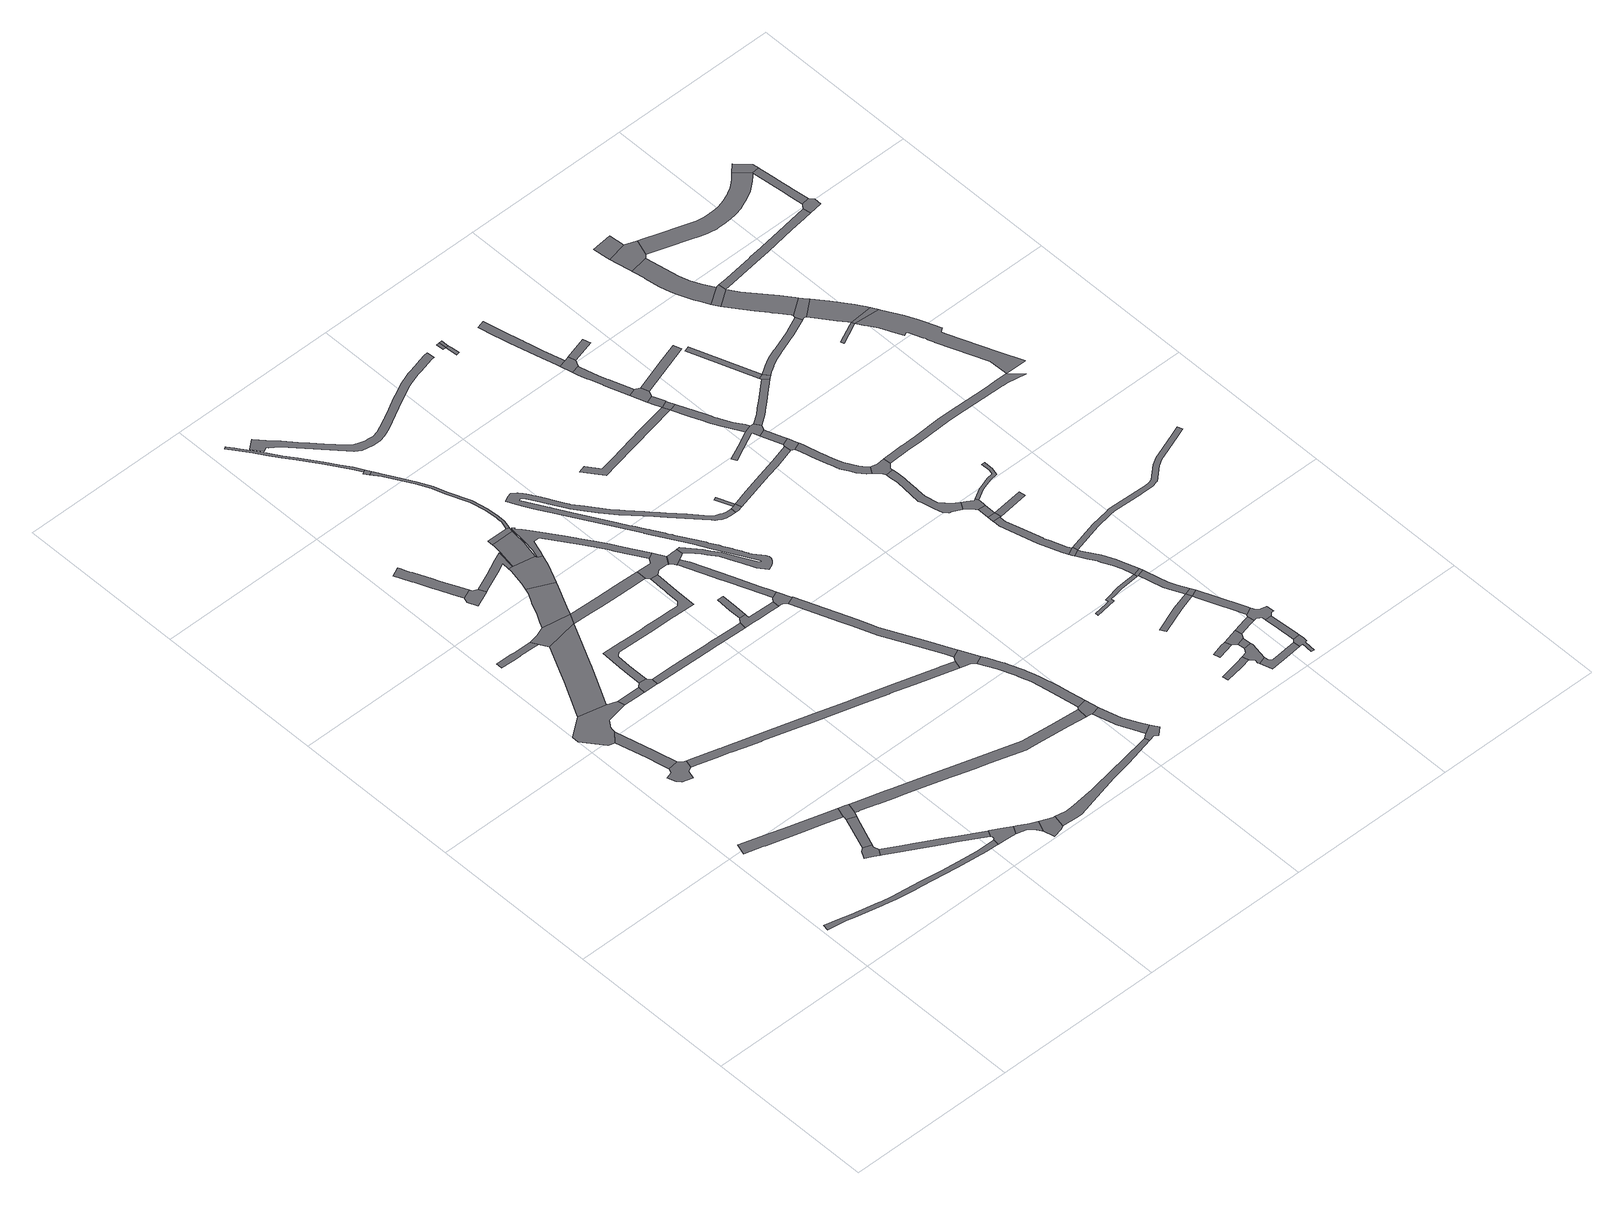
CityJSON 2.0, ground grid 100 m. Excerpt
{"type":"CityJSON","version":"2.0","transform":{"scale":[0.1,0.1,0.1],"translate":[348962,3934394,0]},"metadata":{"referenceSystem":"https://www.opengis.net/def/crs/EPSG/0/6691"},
"CityObjects":{
"road1":{"type":"Road","attributes":{"RoadStructureAttribute.sectionType":"1"},"geometry":[{"type":"MultiSurface","lod":"1","boundaries":[[[0,1,2,3,4,5,6,7,8,9,10,11,12,13,14,15,16,17,18,19,20,21,22,23,24,25,26,27]]]}]},
"road2":{"type":"Road","attributes":{"RoadStructureAttribute.sectionType":"1"},"geometry":[{"type":"MultiSurface","lod":"1","boundaries":[[[28,29,30,31,32,33,34,35,36,37,38,39,40,41,42]]]}]},
"road3":{"type":"Road","geometry":[{"type":"MultiSurface","lod":"1","boundaries":[[[43,44,45,46,47,48,49,50]]]}]},
"road4":{"type":"Road","geometry":[{"type":"MultiSurface","lod":"1","boundaries":[[[51,52,53,54,55,56,57,58,59,60,61]]]}]},
"road5":{"type":"Road","attributes":{"RoadStructureAttribute.sectionType":"1"},"geometry":[{"type":"MultiSurface","lod":"1","boundaries":[[[62,63,54,53,64,65,66,67]]]}]},
"road6":{"type":"Road","geometry":[{"type":"MultiSurface","lod":"1","boundaries":[[[66,68,69,70,71,72,73,74,75,76,77,78,79,80,67]]]}]},
"road7":{"type":"Road","attributes":{"RoadStructureAttribute.sectionType":"1"},"geometry":[{"type":"MultiSurface","lod":"1","boundaries":[[[81,82,83,84,85,43,50]]]}]},
"road8":{"type":"Road","geometry":[{"type":"MultiSurface","lod":"1","boundaries":[[[41,86,84,83,87,88,89,42]]]}]},
"road9":{"type":"Road","attributes":{"RoadStructureAttribute.sectionType":"1"},"geometry":[{"type":"MultiSurface","lod":"1","boundaries":[[[47,90,91,92,93,94,95,96,97,98,99,100,101,102,48]]]}]},
"road10":{"type":"Road","attributes":{"RoadStructureAttribute.sectionType":"1"},"geometry":[{"type":"MultiSurface","lod":"1","boundaries":[[[103,104,105,106,107,108,109,110,111,112,113]]]}]},
"road11":{"type":"Road","attributes":{"RoadStructureAttribute.sectionType":"1"},"geometry":[{"type":"MultiSurface","lod":"1","boundaries":[[[114,115,116,75,74]]]}]},
"road12":{"type":"Road","attributes":{"function":"3","RoadStructureAttribute.sectionType":"1"},"geometry":[{"type":"MultiSurface","lod":"1","boundaries":[[[117,118,119,120,121,122,123,124,125,126,127,128,129,130,131,132,133,77,76]]]}]},
"road13":{"type":"Road","geometry":[{"type":"MultiSurface","lod":"1","boundaries":[[[134,135,136,116,115,137]]]}]},
"road14":{"type":"Road","geometry":[{"type":"MultiSurface","lod":"1","boundaries":[[[138,139,140,141,142,97,96,143,144,0,27]]]}]},
"road15":{"type":"Road","attributes":{"RoadStructureAttribute.sectionType":"1"},"geometry":[{"type":"MultiSurface","lod":"1","boundaries":[[[145,146,147,148,149,150,151,152,153,154,155,156,157,158,159,160,161,162,163,164]]]}]},
"road16":{"type":"Road","geometry":[{"type":"MultiSurface","lod":"1","boundaries":[[[165,166,167,168,108,107,127,126]]]}]},
"road17":{"type":"Road","geometry":[{"type":"MultiSurface","lod":"1","boundaries":[[[169,170,171,172,164,163,173,174]]]}]},
"road18":{"type":"Road","attributes":{"RoadStructureAttribute.sectionType":"1"},"geometry":[{"type":"MultiSurface","lod":"1","boundaries":[[[139,175,176,177,178,179,180,181,182,183,140]]]}]},
"road19":{"type":"Road","geometry":[{"type":"MultiSurface","lod":"1","boundaries":[[[184,179,178,185,186,187,188,189,190]]]}]},
"road20":{"type":"Road","attributes":{"function":"3","RoadStructureAttribute.sectionType":"1"},"geometry":[{"type":"MultiSurface","lod":"1","boundaries":[[[191,192,193,194,195,196,166,165,197,198,199]]]}]},
"road21":{"type":"Road","attributes":{"RoadStructureAttribute.sectionType":"1"},"geometry":[{"type":"MultiSurface","lod":"1","boundaries":[[[200,201,202,203,204,205,206,207,208,209,210,211,51,61,212,213,214,215,216,217,218,219,220,221,222,223,224,225,226,227,228]]]}]},
"road22":{"type":"Road","geometry":[{"type":"MultiSurface","lod":"1","boundaries":[[[229,230,231,232,171,170,233,234,235,236]]]}]},
"road23":{"type":"Road","attributes":{"RoadStructureAttribute.sectionType":"1"},"geometry":[{"type":"MultiSurface","lod":"1","boundaries":[[[237,238,239,240,241,242,243,244,245,246,247,248,249,250,251,252,134,137]]]}]},
"road24":{"type":"Road","attributes":{"RoadStructureAttribute.sectionType":"1"},"geometry":[{"type":"MultiSurface","lod":"1","boundaries":[[[135,253,254,255,256,257,258,259,260,261,262,263,264,265,266,267,268,269,270,271,272,273,274,275,276,277,278,279,280,281,282,136]]]}]},
"road25":{"type":"Road","attributes":{"RoadStructureAttribute.sectionType":"1"},"geometry":[{"type":"MultiSurface","lod":"1","boundaries":[[[283,284,285,286,287,288,289,290,291,88,87,292,293,294,295,296,297,298,299,300,301,302,303,304,305,306,307]]]}]},
"road26":{"type":"Road","geometry":[{"type":"MultiSurface","lod":"1","boundaries":[[[308,309,310,311,191,199,312,313,314,315,316,317,318,319,229,236]]]}]},
"road27":{"type":"Road","attributes":{"RoadStructureAttribute.sectionType":"1"},"geometry":[{"type":"MultiSurface","lod":"1","boundaries":[[[320,321,322,323,324,325,326,327,328,329,330,331,165,126]]]}]},
"road28":{"type":"Road","attributes":{"RoadStructureAttribute.sectionType":"1"},"geometry":[{"type":"MultiSurface","lod":"1","boundaries":[[[332,333,334,335,336,337,338,339,340,341,342,343,344,345,346,347,348,349,350,351,352,353,354,355]]]}]},
"road29":{"type":"Road","geometry":[{"type":"MultiSurface","lod":"1","boundaries":[[[356,357,358,318,317,359,360,361,362,363]]]}]},
"road30":{"type":"Road","geometry":[{"type":"MultiSurface","lod":"1","boundaries":[[[362,364,365,366,367,363]]]}]},
"road31":{"type":"Road","geometry":[{"type":"MultiSurface","lod":"1","boundaries":[[[368,369,343,342,370]]]}]},
"road32":{"type":"Road","attributes":{"RoadStructureAttribute.sectionType":"1"},"geometry":[{"type":"MultiSurface","lod":"1","boundaries":[[[189,371,372,373,374,375,376,377,378,379,380,381,382,383,384,385,386,190]]]}]},
"road33":{"type":"Road","attributes":{"RoadStructureAttribute.sectionType":"1"},"geometry":[{"type":"MultiSurface","lod":"1","boundaries":[[[387,388,389,390,391,392,393,394,395,396,397,398,399,400,369,368,401,402,403,404,405,406,407,408,409,410,411,412,365,364]]]}]},
"road34":{"type":"Road","attributes":{"RoadStructureAttribute.sectionType":"1"},"geometry":[{"type":"MultiSurface","lod":"1","boundaries":[[[315,413,414,415,416,417,418,419,420,421,422,423,424,425,426,427,428,429,430,431,432,433,434,435,436,316]]]}]},
"road35":{"type":"Road","attributes":{"RoadStructureAttribute.sectionType":"1"},"geometry":[{"type":"MultiSurface","lod":"1","boundaries":[[[437,438,439,440,441,442]]]}]},
"road36":{"type":"Road","geometry":[{"type":"MultiSurface","lod":"1","boundaries":[[[443,444,445,446,447,448,449,437,442,244,243,450]]]}]},
"road37":{"type":"Road","geometry":[{"type":"MultiSurface","lod":"1","boundaries":[[[451,421,420,452,453,328,327,266,265,454,455,456]]]}]},
"road38":{"type":"Road","geometry":[{"type":"MultiSurface","lod":"1","boundaries":[[[457,458,451,456]]]}]},
"road39":{"type":"Road","attributes":{"RoadStructureAttribute.sectionType":"1"},"geometry":[{"type":"MultiSurface","lod":"1","boundaries":[[[459,460,461,462,463,464,465,466,467,458,457,468,469,470]]]}]},
"road40":{"type":"Road","attributes":{"RoadStructureAttribute.sectionType":"1"},"geometry":[{"type":"MultiSurface","lod":"1","boundaries":[[[469,471,472,473,474,475,476,477,478,479,480,481,482,483,484,470]]]}]},
"road41":{"type":"Road","geometry":[{"type":"MultiSurface","lod":"1","boundaries":[[[485,479,478,448,447,486,487,488]]]}]},
"road42":{"type":"Road","attributes":{"RoadStructureAttribute.sectionType":"1"},"geometry":[{"type":"MultiSurface","lod":"1","boundaries":[[[489,490,491,492,493,494,495,496,497,498,499,500,501,502,503,504,505,506,507,508,509,510,511,512,513,514,515,516,517,518,519,520,521,522,523,524,525,526,527,528,529,530,531,532,533,534,535,536,537,538,539,540,541,542,543,544,545,546,547]]]}]},
"road43":{"type":"Road","attributes":{"RoadStructureAttribute.sectionType":"1"},"geometry":[{"type":"MultiSurface","lod":"1","boundaries":[[[548,549,550,551,552,553,554,555,556,557,558,559,560,561,562,563,564,565,485,488]]]}]},
"road44":{"type":"Road","attributes":{"RoadStructureAttribute.sectionType":"1"},"geometry":[{"type":"MultiSurface","lod":"1","boundaries":[[[566,567,568,569,570,571,572,573,574,575,576,577,578,579,580,581,582,583,584,585,586,587,588,589,590,591,592,593,594,595,596,597,598,599,600,601,602,603,604,605,606,607,608,609,610,611,612,613,614,615,616,617,618,619,620,621,622,623,624,625,626,627,628,629,630,631,632,633,634,635,636,637,638,461,460,639,640,641,642,643,644,645,646,647,648,649,650,651,652,653,654,655,656,657,658,659,660,661,662,663,664,665,666,667,668,669,670,671,672,673,674,675,676,677,678,679,680,681,682,683,684,685,686,687,688,689,690,691,692,693,694,695,696,697,698,699,700,701,702,703,704,705,706,707,708,709,710,711,712,713,714,715,716,717,718,719,720,721,722,723,724,725,726,727,728,729,730,731,732,733,734,735,736,737,738,739,740]]]}]},
"road45":{"type":"Road","geometry":[{"type":"MultiSurface","lod":"1","boundaries":[[[227,741,742,743,744,745,556,555,746,228]]]}]},
"road46":{"type":"Road","geometry":[{"type":"MultiSurface","lod":"1","boundaries":[[[747,748,749,750,751,283,307]]]}]},
"road47":{"type":"Road","attributes":{"RoadStructureAttribute.sectionType":"1"},"geometry":[{"type":"MultiSurface","lod":"1","boundaries":[[[752,753,754,755,749,748,756,757,758,759,760]]]}]},
"road48":{"type":"Road","attributes":{"RoadStructureAttribute.sectionType":"1"},"geometry":[{"type":"MultiSurface","lod":"1","boundaries":[[[761,762,763,764,765,766,767,768,769,751,750,770,771,772,773,774,775,776,777,778,779,745,744]]]}]},
"road49":{"type":"Road","geometry":[{"type":"MultiSurface","lod":"1","boundaries":[[[780,379,378,781,782,783,752,760]]]}]},
"road50":{"type":"Road","geometry":[{"type":"MultiSurface","lod":"1","boundaries":[[[566,740,784,785,786,787,788]]]}]},
"road51":{"type":"Road","attributes":{"RoadStructureAttribute.sectionType":"1"},"geometry":[{"type":"MultiSurface","lod":"1","boundaries":[[[787,789,790,791,788]]]}]},
"road52":{"type":"Road","attributes":{"RoadStructureAttribute.sectionType":"1"},"geometry":[{"type":"MultiSurface","lod":"1","boundaries":[[[792,793,794,795,796,797,798,799,800,801,802]]]}]},
"road53":{"type":"Road","attributes":{"RoadStructureAttribute.sectionType":"1"},"geometry":[{"type":"MultiSurface","lod":"1","boundaries":[[[803,804,805,806,807,808,809,810]]]}]},
"road54":{"type":"Road","geometry":[{"type":"MultiSurface","lod":"1","boundaries":[[[811,812,813,814,815]]]}]},
"road55":{"type":"Road","geometry":[{"type":"MultiSurface","lod":"1","boundaries":[[[806,811,815,816,807]]]}]},
"road56":{"type":"Road","attributes":{"RoadStructureAttribute.sectionType":"1"},"geometry":[{"type":"MultiSurface","lod":"1","boundaries":[[[817,818,819,820,821,822,823,824,825,826,787,786]]]}]},
"road57":{"type":"Road","attributes":{"RoadStructureAttribute.sectionType":"1"},"geometry":[{"type":"MultiSurface","lod":"1","boundaries":[[[827,828,829,830,831,832]]]}]},
"road58":{"type":"Road","attributes":{"RoadStructureAttribute.sectionType":"1"},"geometry":[{"type":"MultiSurface","lod":"1","boundaries":[[[833,834,835,836,837]]]}]},
"road59":{"type":"Road","geometry":[{"type":"MultiSurface","lod":"1","boundaries":[[[838,839,840,841,842,843,844,845,846,847,848,849]]]}]},
"road60":{"type":"Road","geometry":[{"type":"MultiSurface","lod":"1","boundaries":[[[850,851,852,853,854,827,832,855,856,857]]]}]},
"road61":{"type":"Road","attributes":{"RoadStructureAttribute.sectionType":"1"},"geometry":[{"type":"MultiSurface","lod":"1","boundaries":[[[858,859,860,861,862,863,864,865,866,867,868,869,870,871,872,873,874]]]}]},
"road62":{"type":"Road","attributes":{"RoadStructureAttribute.sectionType":"1"},"geometry":[{"type":"MultiSurface","lod":"1","boundaries":[[[875,876,877,802,878,879,880,881,882]]]}]},
"road63":{"type":"Road","geometry":[{"type":"MultiSurface","lod":"1","boundaries":[[[883,884,863,862,885,886]]]}]},
"road64":{"type":"Road","geometry":[{"type":"MultiSurface","lod":"1","boundaries":[[[881,887,888,874,873,882]]]}]},
"road65":{"type":"Road","attributes":{"RoadStructureAttribute.sectionType":"1"},"geometry":[{"type":"MultiSurface","lod":"1","boundaries":[[[889,890,891,892,893,894,895,884,883,896,897,898,899,900,901,902,903,904,905]]]}]},
"road66":{"type":"Road","attributes":{"RoadStructureAttribute.sectionType":"1"},"geometry":[{"type":"MultiSurface","lod":"1","boundaries":[[[906,907,908,909,910,911,912,913,914,915,916,917,918,919]]]}]},
"road67":{"type":"Road","geometry":[{"type":"MultiSurface","lod":"1","boundaries":[[[878,802,801,920]]]}]},
"road68":{"type":"Road","attributes":{"RoadStructureAttribute.sectionType":"1"},"geometry":[{"type":"MultiSurface","lod":"1","boundaries":[[[852,921,922,923,853]]]}]},
"road69":{"type":"Road","attributes":{"RoadStructureAttribute.sectionType":"1"},"geometry":[{"type":"MultiSurface","lod":"1","boundaries":[[[924,925,926,927,928,929,930,931,920,801,932,933,934,935,936,937,938,939,838,849]]]}]},
"road70":{"type":"Road","geometry":[{"type":"MultiSurface","lod":"1","boundaries":[[[940,837,836,923,922,941]]]}]},
"road71":{"type":"Road","attributes":{"RoadStructureAttribute.sectionType":"1"},"geometry":[{"type":"MultiSurface","lod":"1","boundaries":[[[942,943,944,945,946,947]]]}]},
"road72":{"type":"Road","attributes":{"RoadStructureAttribute.sectionType":"1"},"geometry":[{"type":"MultiSurface","lod":"1","boundaries":[[[948,949,950,951,952,953,954,955,850,857]]]}]},
"road73":{"type":"Road","geometry":[{"type":"MultiSurface","lod":"1","boundaries":[[[956,957,958,959,846,845]]]}]},
"road74":{"type":"Road","geometry":[{"type":"MultiSurface","lod":"1","boundaries":[[[960,961,962,958,957,821,820,963]]]}]},
"road75":{"type":"Road","attributes":{"RoadStructureAttribute.sectionType":"1"},"geometry":[{"type":"MultiSurface","lod":"1","boundaries":[[[964,965,966,967,968,969,970,971,960,963,972,973,974,975,976,977,978,979,980,981,982,983,984,985]]]}]},
"road76":{"type":"Road","attributes":{"RoadStructureAttribute.sectionType":"1"},"geometry":[{"type":"MultiSurface","lod":"1","boundaries":[[[885,986,987,886]]]}]},
"road77":{"type":"Road","attributes":{"RoadStructureAttribute.sectionType":"1"},"geometry":[{"type":"MultiSurface","lod":"1","boundaries":[[[988,989,990,991,992,993,994,995,996,997,998,999,1000,1001,1002,1003,1004,1005,1006,1007,1008,1009,1010,1011,1012]]]}]},
"road78":{"type":"Road","attributes":{"RoadStructureAttribute.sectionType":"1"},"geometry":[{"type":"MultiSurface","lod":"1","boundaries":[[[1013,1014,1015,1016,940,941]]]}]},
"road79":{"type":"Road","attributes":{"RoadStructureAttribute.sectionType":"1"},"geometry":[{"type":"MultiSurface","lod":"1","boundaries":[[[1017,1018,1019,1020,1021,1022,1023,1024,1025,1026,1027,1028,1029,1030]]]}]},
"road80":{"type":"Road","geometry":[{"type":"MultiSurface","lod":"1","boundaries":[[[1031,1032,1030,1029,1033,1034,1035]]]}]},
"road81":{"type":"Road","geometry":[{"type":"MultiSurface","lod":"1","boundaries":[[[1036,1037,1025,1024,1038,1039]]]}]},
"road82":{"type":"Road","geometry":[{"type":"MultiSurface","lod":"1","boundaries":[[[984,1040,1041,1042,1001,1000,1043,1044,1045,1046,985]]]}]},
"road83":{"type":"Road","geometry":[{"type":"MultiSurface","lod":"1","boundaries":[[[1047,1048,1049,1050,1051,1052,1012,1011,1053,1054,1055]]]}]},
"road84":{"type":"Road","attributes":{"RoadStructureAttribute.sectionType":"1"},"geometry":[{"type":"MultiSurface","lod":"1","boundaries":[[[1056,1057,1058,1059,1060,1061,1062,919,1063,1064,1065,1066,1067,1031,1035]]]}]},
"road85":{"type":"Road","attributes":{"RoadStructureAttribute.sectionType":"1"},"geometry":[{"type":"MultiSurface","lod":"1","boundaries":[[[1047,1055,1036,1039]]]}]},
"road86":{"type":"Road","geometry":[{"type":"MultiSurface","lod":"1","boundaries":[[[1068,951,950,1069,1070,1071,1072,1073,1074,1075]]]}]},
"road87":{"type":"Road","geometry":[{"type":"MultiSurface","lod":"1","boundaries":[[[1076,1063,919,918,1077]]]}]},
"road88":{"type":"Road","attributes":{"RoadStructureAttribute.sectionType":"1"},"geometry":[{"type":"MultiSurface","lod":"1","boundaries":[[[1078,1079,947,1080,1081,1082,1083,1076,1077]]]}]},
"road89":{"type":"Road","geometry":[{"type":"MultiSurface","lod":"1","boundaries":[[[946,1084,1080,947]]]}]},
"road90":{"type":"Road","attributes":{"RoadStructureAttribute.sectionType":"1"},"geometry":[{"type":"MultiSurface","lod":"1","boundaries":[[[887,1085,1086,1087,888]]]}]},
"road91":{"type":"Road","attributes":{"RoadStructureAttribute.sectionType":"1"},"geometry":[{"type":"MultiSurface","lod":"1","boundaries":[[[1088,1089,1090,1084,946,1091,1092,1093,1094,1095]]]}]},
"road92":{"type":"Road","attributes":{"RoadStructureAttribute.sectionType":"1"},"geometry":[{"type":"MultiSurface","lod":"1","boundaries":[[[1096,1097,1098,1099,1100,1101,1068,1075]]]}]},
"road93":{"type":"Road","geometry":[{"type":"MultiSurface","lod":"1","boundaries":[[[1094,1015,1014,1102,1103,1104,1098,1097,1105,1106,1107,1108,1109,1110,1095]]]}]},
"road94":{"type":"Road","attributes":{"RoadStructureAttribute.sectionType":"1"},"geometry":[{"type":"MultiSurface","lod":"1","boundaries":[[[1111,1112,1113,1114,848,847,1115,1116,1117,1118,1119,1120]]]}]},
"road95":{"type":"Road","attributes":{"RoadStructureAttribute.sectionType":"1"},"geometry":[{"type":"MultiSurface","lod":"1","boundaries":[[[1121,1122,1039,1038]]]}]},
"road96":{"type":"Road","attributes":{"RoadStructureAttribute.sectionType":"1"},"geometry":[{"type":"MultiSurface","lod":"1","boundaries":[[[1123,1124,1125,1126,1127,1128,1129,1130,1131,1132,1133,1134,1050,1049]]]}]},
"road97":{"type":"Road","attributes":{"RoadStructureAttribute.sectionType":"1"},"geometry":[{"type":"MultiSurface","lod":"1","boundaries":[[[1135,1136,1137,1138]]]}]},
"road98":{"type":"Road","geometry":[{"type":"MultiSurface","lod":"1","boundaries":[[[1138,1137,1111,1120,1139,1140,1141]]]}]},
"road99":{"type":"Road","attributes":{"RoadStructureAttribute.sectionType":"1"},"geometry":[{"type":"MultiSurface","lod":"1","boundaries":[[[1142,1143,1144,1145,1146,1147,1148,1149,1150,1151,1152,1153,1154,1155,1156,1157,1158,1159,1160,1161,1162,1163,1164,1165,1166,1167,1138,1141]]]}]},
"road100":{"type":"Road","attributes":{"RoadStructureAttribute.sectionType":"1"},"geometry":[{"type":"MultiSurface","lod":"1","boundaries":[[[1168,1169,1170,1171,1172,1173,1174,1175,1176,1177,1178,1179,1180,1181,1182,1183,1184,1185,1045,1044]]]}]},
"road101":{"type":"Road","attributes":{"RoadStructureAttribute.sectionType":"1"},"geometry":[{"type":"MultiSurface","lod":"1","boundaries":[[[1186,1187,1188,1189,1190,1191,1192,1193,1194,1195,1196,1197,1198,1199,1200,1032,1031,1201,1202,1203,1204,1205,1206,1207,1208,1209,1210,1211,1212,1213,1214,1215,1216,1217]]]}]},
"road102":{"type":"Road","attributes":{"function":"3","RoadStructureAttribute.sectionType":"1"},"geometry":[{"type":"MultiSurface","lod":"1","boundaries":[[[1218,1219,1220,1221,1222,1223,1224,1225,1226,1227,1228,1229,1230,1231,1232,1233,1234,1235,1236]]]}]},
"road103":{"type":"Road","geometry":[{"type":"MultiSurface","lod":"1","boundaries":[[[1237,1231,1230,1238,1239]]]}]},
"road104":{"type":"Road","attributes":{"function":"3","RoadStructureAttribute.sectionType":"1"},"geometry":[{"type":"MultiSurface","lod":"1","boundaries":[[[1240,1241,1242,1243,1244,1245]]]}]},
"road105":{"type":"Road","geometry":[{"type":"MultiSurface","lod":"1","boundaries":[[[1246,1247,1243,1242,1248,1249,1250,1218,1236]]]}]},
"road106":{"type":"Road","attributes":{"function":"3","RoadStructureAttribute.sectionType":"1"},"geometry":[{"type":"MultiSurface","lod":"1","boundaries":[[[1238,1251,1252,1253,1254,1255,1256,1257,1258,1259,1260,1261,1262,1239]]]}]},
"road107":{"type":"Road","attributes":{"RoadStructureAttribute.sectionType":"1"},"geometry":[{"type":"MultiSurface","lod":"1","boundaries":[[[1263,1264,1265,1266,1267,1268]]]}]},
"road108":{"type":"Road","geometry":[{"type":"MultiSurface","lod":"1","boundaries":[[[1269,1270,1271,1272,1258,1257,1156,1155]]]}]},
"road109":{"type":"Road","attributes":{"function":"3","RoadStructureAttribute.sectionType":"1"},"geometry":[{"type":"MultiSurface","lod":"1","boundaries":[[[1273,1274,1275,1268,1276,1277,1278,1279,1280,1271,1270]]]}]},
"road110":{"type":"Road","geometry":[{"type":"MultiSurface","lod":"1","boundaries":[[[1276,1268,1267,1281]]]}]},
"road111":{"type":"Road","attributes":{"function":"3","RoadStructureAttribute.sectionType":"1"},"geometry":[{"type":"MultiSurface","lod":"1","boundaries":[[[1282,1283,1284,1285,1286,1287,1288,1289,1290,1281,1267,1291,1292,1293,1294,1295,1296,1297,1298,1299,1300,1301,1302,1303,1304,1177,1305]]]}]},
"road112":{"type":"Road","attributes":{"RoadStructureAttribute.sectionType":"1"},"geometry":[{"type":"MultiSurface","lod":"1","boundaries":[[[1306,1307,1308,1309,1310,1311,1312,1313,1314,1237,1239,1315,1316,1317,1318,1319,1320,1321,1322]]]}]},
"road113":{"type":"Road","attributes":{"RoadStructureAttribute.sectionType":"1"},"geometry":[{"type":"MultiSurface","lod":"1","boundaries":[[[1323,1324,1325,1326,1327,1328,1329,1330,1331,1332,1333,1334,1335,1336,1337,1338,1339,1340,1247,1246,1341,1342,1343,1344,1345,1346,1347,1348,1349,1350,1351,1352,1353,1354,1355,1356,1357,1358,1359,1360,1361,1362,1363,1364,1365,1366,1367,1368,1369,1370,1371,1359,1372]]]}]},
"road114":{"type":"Road","geometry":[{"type":"MultiSurface","lod":"1","boundaries":[[[1373,1374,1365,1364,1375,1306,1322,1376,1377]]]}]},
"road115":{"type":"Road","geometry":[{"type":"MultiSurface","lod":"1","boundaries":[[[1359,1371,1378,1379,1372]]]}]}
},
"vertices":[
[1048,198,0],[1031,196,0],[932,199,0],[850,208,0],[815,212,0],[720,223,0],[613,239,0],[595,242,0],[498,253,0],[417,262,0],[356,274,0],[339,277,0],[184,313,0],[128,329,0],[34,351,0],[25,315,0],[139,297,0],[182,286,0],[340,250,0],[351,248,0],[417,234,0],[524,218,0],[574,211,0],[785,185,0],[791,184,0],[971,165,0],[1022,162,0],[1046,161,0],
[566,906,0],[465,936,0],[342,972,0],[272,992,0],[96,1044,0],[77,980,0],[181,950,0],[195,946,0],[417,881,0],[429,878,0],[432,877,0],[503,858,0],[590,832,0],[612,826,0],[630,887,0],
[536,605,0],[517,592,0],[493,546,0],[536,524,0],[565,509,0],[587,542,0],[580,573,0],[585,588,0],
[304,1639,0],[287,1644,0],[267,1666,0],[206,1657,0],[192,1629,0],[157,1619,0],[170,1570,0],[191,1548,0],[248,1530,0],[263,1578,0],[290,1591,0],
[175,1790,0],[194,1710,0],[238,1784,0],[235,1800,0],[180,2028,0],[131,1971,0],
[183,2043,0],[187,2067,0],[197,2078,0],[204,2088,0],[215,2102,0],[317,2123,0],[344,2128,0],[335,2169,0],[277,2190,0],[116,2228,0],[1,2141,0],[0,2100,0],[93,1982,0],
[592,605,0],[643,735,0],[661,781,0],[610,801,0],[542,621,0],
[614,821,0],[672,808,0],[690,869,0],[672,875,0],
[574,503,0],[668,449,0],[679,444,0],[860,340,0],[880,328,0],[902,316,0],[1052,229,0],[1072,263,0],[928,347,0],[880,374,0],[779,432,0],[739,455,0],[693,481,0],
[145,2727,0],[191,2726,0],[192,2726,0],[281,2723,0],[312,2721,0],[292,2759,0],[195,2763,0],[192,2763,0],[168,2764,0],[70,2767,0],[69,2730,0],
[415,2126,0],[473,2124,0],[475,2165,0],
[284,2207,0],[331,2296,0],[344,2321,0],[408,2445,0],[415,2460,0],[442,2513,0],[476,2582,0],[526,2684,0],[537,2704,0],[537,2705,0],[342,2672,0],[266,2517,0],[255,2496,0],[232,2450,0],[184,2359,0],[171,2334,0],[119,2235,0],
[562,2162,0],[542,2185,0],[497,2187,0],[560,2121,0],
[1119,157,0],[1158,154,0],[1184,199,0],[1141,224,0],[1076,261,0],[1058,217,0],[1058,206,0],
[283,3303,0],[279,3312,0],[250,3379,0],[237,3407,0],[234,3414,0],[191,3511,0],[185,3524,0],[178,3540,0],[164,3573,0],[160,3583,0],[106,3559,0],[148,3464,0],[149,3462,0],[156,3445,0],[192,3363,0],[208,3327,0],[211,3321,0],[249,3234,0],[261,3205,0],[316,3229,0],
[567,2763,0],[403,2792,0],[350,2771,0],[333,2767,0],
[353,3153,0],[371,3161,0],[353,3202,0],[323,3213,0],[251,3175,0],[275,3119,0],
[1215,138,0],[1246,113,0],[1269,79,0],[1271,75,0],[1297,140,0],[1268,152,0],[1267,152,0],[1248,163,0],[1204,188,0],
[1370,110,0],[1287,8,0],[1339,20,0],[1340,21,0],[1357,29,0],[1364,33,0],[1379,108,0],
[525,3040,0],[512,3007,0],[484,2954,0],[484,2953,0],[447,2876,0],[423,2829,0],[591,2813,0],[654,2942,0],[667,2970,0],
[1667,1244,0],[1657,1246,0],[1416,1316,0],[1224,1372,0],[1160,1390,0],[1027,1429,0],[1020,1431,0],[751,1509,0],[521,1576,0],[487,1586,0],[484,1587,0],[338,1629,0],[310,1586,0],[447,1546,0],[503,1530,0],[511,1527,0],[512,1527,0],[574,1509,0],[669,1481,0],[672,1481,0],[899,1414,0],[922,1407,0],[1200,1327,0],[1318,1293,0],[1355,1282,0],[1357,1281,0],[1492,1242,0],[1731,1173,0],[1745,1221,0],
[581,3200,0],[599,3312,0],[547,3288,0],[455,3247,0],[380,3166,0],[499,3218,0],[562,3246,0],[559,3201,0],
[571,2121,0],[877,2111,0],[886,2110,0],[963,2108,0],[984,2107,0],[1016,2106,0],[1141,2102,0],[1144,2142,0],[1119,2142,0],[989,2149,0],[962,2150,0],[938,2151,0],[924,2151,0],[792,2155,0],[673,2159,0],[668,2159,0],
[540,2273,0],[541,2296,0],[542,2306,0],[545,2390,0],[567,2411,0],[676,2406,0],[800,2402,0],[832,2401,0],[932,2398,0],[938,2398,0],[1062,2393,0],[1066,2524,0],[1071,2665,0],[1026,2667,0],[1023,2571,0],[1023,2565,0],[1022,2542,0],[1019,2463,0],[997,2441,0],[929,2443,0],[885,2444,0],[880,2444,0],[784,2447,0],[762,2448,0],[648,2452,0],[623,2453,0],[505,2457,0],[501,2309,0],[500,2299,0],[500,2290,0],
[1966,561,0],[1789,578,0],[1615,595,0],[1279,695,0],[1145,735,0],[942,794,0],[914,803,0],[891,810,0],[747,852,0],[693,802,0],[701,800,0],[800,771,0],[802,770,0],[890,744,0],[943,728,0],[985,716,0],[1191,654,0],[1221,645,0],[1313,618,0],[1395,594,0],[1590,537,0],[1621,532,0],[1694,525,0],[1856,509,0],[1960,498,0],
[558,3183,0],[539,3088,0],[538,3084,0],[528,3050,0],[678,2992,0],[685,3008,0],[720,3087,0],[743,3150,0],[717,3159,0],[713,3172,0],[586,3196,0],[585,3196,0],
[652,2699,0],[668,2699,0],[716,2697,0],[789,2695,0],[882,2692,0],[896,2691,0],[901,2691,0],[1008,2688,0],[1010,2748,0],[879,2752,0],[870,2753,0],[747,2757,0],
[90,4763,0],[133,4706,0],[174,4648,0],[211,4592,0],[255,4527,0],[299,4464,0],[336,4411,0],[374,4357,0],[418,4286,0],[457,4230,0],[487,4176,0],[500,4183,0],[470,4238,0],[430,4295,0],[386,4365,0],[349,4419,0],[312,4472,0],[267,4535,0],[223,4600,0],[186,4656,0],[145,4715,0],[128,4737,0],[103,4772,0],[102,4772,0],
[613,3360,0],[608,3310,0],[596,3251,0],[725,3224,0],[737,3280,0],[745,3354,0],[748,3375,0],[613,3376,0],
[753,3404,0],[738,3408,0],[614,3409,0],[614,3407,0],
[494,4142,0],[517,4154,0],[475,4167,0],
[1468,28,0],[1489,27,0],[1624,61,0],[1772,97,0],[1826,107,0],[1843,110,0],[1896,120,0],[2079,163,0],[2072,190,0],[1881,157,0],[1819,146,0],[1637,114,0],[1620,112,0],[1502,99,0],[1453,96,0],[1442,95,0],
[753,3405,0],[758,3421,0],[768,3455,0],[768,3458,0],[768,3496,0],[767,3519,0],[763,3572,0],[744,3667,0],[694,3795,0],[670,3867,0],[631,3947,0],[561,4074,0],[542,4107,0],[534,4123,0],[532,4090,0],[538,4082,0],[618,3940,0],[656,3862,0],[680,3790,0],[730,3661,0],[748,3570,0],[752,3515,0],[753,3495,0],[753,3479,0],[753,3458,0],[747,3437,0],
[754,3181,0],[779,3252,0],[815,3252,0],[930,3079,0],[970,3019,0],[1007,2960,0],[1027,2924,0],[1116,2773,0],[1150,2793,0],[1075,2923,0],[1041,2982,0],[1005,3041,0],[954,3116,0],[948,3125,0],[915,3175,0],[824,3308,0],[804,3337,0],[791,3354,0],[766,3377,0],[771,3383,0],[760,3393,0],[757,3386,0],[747,3287,0],[734,3213,0],
[1203,2168,0],[1205,2235,0],[1208,2333,0],[1170,2334,0],[1167,2241,0],[1165,2169,0],
[1222,2099,0],[1268,2097,0],[1283,2097,0],[1320,2096,0],[1362,2094,0],[1363,2136,0],[1202,2141,0],[1201,2100,0],
[1187,2727,0],[1100,2745,0],[1020,2748,0],[1097,2685,0],[1153,2683,0],[1158,2679,0],
[1161,2678,0],[1189,2724,0],
[1251,2682,0],[1259,2686,0],[1258,2725,0],[1236,2724,0],[1235,2724,0],[1230,2724,0],[1224,2724,0],[1221,2724,0],[1201,2723,0],[1178,2667,0],[1187,2649,0],[1223,2667,0],
[1190,2643,0],[1208,2600,0],[1240,2518,0],[1278,2423,0],[1282,2413,0],[1292,2389,0],[1363,2211,0],[1382,2161,0],[1420,2176,0],[1410,2203,0],[1387,2260,0],[1331,2403,0],[1247,2618,0],[1226,2660,0],
[1452,2094,0],[1380,2094,0],[1388,2093,0],[1410,2078,0],
[1272,4554,0],[1251,4551,0],[1212,4542,0],[1194,4537,0],[1129,4522,0],[1108,4515,0],[1065,4500,0],[1061,4499,0],[1041,4492,0],[985,4465,0],[959,4453,0],[940,4444,0],[870,4405,0],[824,4380,0],[816,4376,0],[808,4372,0],[793,4364,0],[753,4344,0],[736,4337,0],[722,4331,0],[688,4322,0],[675,4323,0],[657,4325,0],[648,4326,0],[636,4327,0],[605,4336,0],[580,4347,0],[550,4370,0],[474,4453,0],[473,4453,0],[424,4508,0],[387,4549,0],[330,4612,0],[310,4633,0],[302,4641,0],[232,4720,0],[178,4677,0],[188,4664,0],[223,4618,0],[247,4629,0],[256,4620,0],[300,4584,0],[522,4339,0],[549,4312,0],[582,4288,0],[645,4276,0],[651,4275,0],[670,4275,0],[692,4275,0],[726,4284,0],[737,4288,0],[776,4304,0],[962,4403,0],[1057,4450,0],[1077,4456,0],[1141,4479,0],[1165,4484,0],[1258,4506,0],[1278,4508,0],
[1412,2070,0],[1513,1808,0],[1531,1762,0],[1537,1747,0],[1586,1612,0],[1645,1489,0],[1740,1292,0],[1761,1247,0],[1807,1269,0],[1795,1296,0],[1737,1418,0],[1695,1504,0],[1625,1653,0],[1615,1679,0],[1586,1764,0],[1567,1814,0],[1458,2094,0],[1452,2092,0],
[1647,2742,0],[1637,2742,0],[1622,2743,0],[1597,2748,0],[1582,2753,0],[1561,2763,0],[1545,2773,0],[1516,2805,0],[1460,2868,0],[1445,2884,0],[1434,2896,0],[1424,2907,0],[1418,2914,0],[1406,2927,0],[1389,2946,0],[1377,2959,0],[1370,2968,0],[1351,2988,0],[1335,3006,0],[1318,3025,0],[1300,3044,0],[1285,3061,0],[1269,3079,0],[1252,3098,0],[1241,3110,0],[1235,3117,0],[1218,3136,0],[1190,3169,0],[1125,3257,0],[1083,3314,0],[1081,3319,0],[1069,3340,0],[1049,3378,0],[1021,3431,0],[1015,3443,0],[1011,3450,0],[998,3472,0],[990,3486,0],[985,3493,0],[973,3513,0],[966,3522,0],[961,3529,0],[945,3548,0],[943,3550,0],[936,3555,0],[928,3562,0],[923,3566,0],[917,3569,0],[911,3569,0],[885,3559,0],[865,3547,0],[865,3545,0],[888,3497,0],[905,3460,0],[930,3416,0],[967,3352,0],[973,3342,0],[1031,3240,0],[1038,3228,0],[1215,2920,0],[1216,2918,0],[1342,2698,0],[1389,2610,0],[1474,2453,0],[1511,2386,0],[1510,2376,0],[1498,2383,0],[1462,2449,0],[1447,2477,0],[1408,2558,0],[1374,2605,0],[1352,2636,0],[1277,2726,0],[1284,2668,0],[1328,2617,0],[1344,2594,0],[1381,2543,0],[1418,2465,0],[1430,2438,0],[1463,2362,0],[1501,2312,0],[1530,2323,0],[1540,2333,0],[1552,2343,0],[1559,2357,0],[1561,2361,0],[1562,2373,0],[1562,2375,0],[1555,2393,0],[1538,2411,0],[1530,2421,0],[1529,2421,0],[1522,2430,0],[1515,2440,0],[1509,2448,0],[1508,2451,0],[1502,2462,0],[1502,2463,0],[1497,2473,0],[1491,2484,0],[1486,2496,0],[1481,2507,0],[1475,2518,0],[1470,2529,0],[1464,2541,0],[1458,2552,0],[1453,2563,0],[1447,2574,0],[1441,2585,0],[1435,2596,0],[1431,2604,0],[1430,2607,0],[1423,2618,0],[1417,2629,0],[1411,2640,0],[1405,2651,0],[1399,2662,0],[1393,2673,0],[1387,2683,0],[1380,2694,0],[1374,2705,0],[1368,2716,0],[1362,2727,0],[1356,2738,0],[1349,2749,0],[1343,2759,0],[1337,2770,0],[1331,2780,0],[1324,2792,0],[1318,2803,0],[1312,2814,0],[1306,2824,0],[1299,2835,0],[1293,2846,0],[1287,2857,0],[1281,2868,0],[1275,2879,0],[1268,2889,0],[1262,2900,0],[1256,2911,0],[1251,2919,0],[1250,2922,0],[1243,2933,0],[1237,2943,0],[1226,2963,0],[1215,2982,0],[1207,2995,0],[1199,3009,0],[1171,3058,0],[1050,3270,0],[917,3505,0],[929,3510,0],[941,3503,0],[957,3479,0],[987,3428,0],[1018,3369,0],[1056,3298,0],[1062,3290,0],[1094,3247,0],[1148,3173,0],[1163,3152,0],[1213,3093,0],[1217,3089,0],[1331,2965,0],[1353,2941,0],[1376,2915,0],[1523,2752,0],[1533,2740,0],[1558,2725,0],[1564,2721,0],[1588,2712,0],[1609,2711,0],[1625,2710,0],[1639,2710,0],[1646,2710,0],
[1774,1160,0],[1794,1155,0],[1798,1151,0],[1814,1136,0],[1861,1158,0],[1758,1243,0],
[1981,496,0],[1995,491,0],[2048,505,0],[2034,584,0],[1976,573,0],
[2152,243,0],[2124,292,0],[2099,343,0],[2083,377,0],[2028,371,0],[2032,359,0],[2050,319,0],[2074,270,0],[2100,213,0],
[1817,1129,0],[1862,1038,0],[1899,942,0],[1903,932,0],[1909,912,0],[1926,860,0],[1936,811,0],[1958,697,0],[1975,580,0],[2012,708,0],[2004,745,0],[1980,859,0],[1973,885,0],[1958,931,0],[1955,941,0],[1926,1017,0],[1916,1043,0],[1905,1064,0],[1875,1128,0],
[2097,211,0],[2121,174,0],[2136,158,0],[2179,196,0],
[1670,2710,0],[1681,2713,0],[1692,2716,0],[1683,2753,0],[1666,2746,0],
[1678,2763,0],[1643,2851,0],[1626,2845,0],
[1684,3446,0],[1452,3398,0],[1364,3380,0],[1312,3454,0],[1271,3442,0],[1314,3382,0],[1351,3331,0],[1433,3352,0],[1741,3414,0],[1886,3443,0],[1871,3484,0],
[1349,4518,0],[1358,4519,0],[1362,4519,0],[1366,4519,0],[1363,4563,0],[1355,4562,0],[1349,4562,0],[1344,4561,0],
[1366,4516,0],[1372,4445,0],[1392,4447,0],[1386,4500,0],[1384,4518,0],
[1381,4564,0],
[1936,2778,0],[2016,2797,0],[2031,2802,0],[2136,2832,0],[2132,2871,0],[2041,2846,0],[2016,2839,0],[1875,2803,0],[1780,2779,0],[1696,2755,0],
[2805,265,0],[2758,253,0],[2642,231,0],[2648,197,0],[2755,216,0],[2815,229,0],
[2784,393,0],[2714,376,0],[2723,337,0],[2825,361,0],[2811,399,0],
[2060,3077,0],[1965,3031,0],[1880,2990,0],[1893,2963,0],[1978,3004,0],[2075,3051,0],[2079,3042,0],[2090,3010,0],[2132,3025,0],[2148,3055,0],[2125,3088,0],[2104,3092,0],
[2883,187,0],[2902,293,0],[2901,304,0],[2854,299,0],[2838,274,0],[2839,206,0],[2835,183,0],[2839,173,0],
[1805,3806,0],[1804,3808,0],[1785,3862,0],[1769,3925,0],[1756,3973,0],[1711,3962,0],[1718,3933,0],[1723,3913,0],[1733,3880,0],[1739,3862,0],[1759,3802,0],[1759,3801,0],[1761,3795,0],[1761,3793,0],[1766,3780,0],[1810,3653,0],[1853,3668,0],
[1845,3551,0],[1853,3529,0],[1869,3487,0],[1912,3501,0],[1912,3503,0],[1889,3564,0],[1885,3573,0],[1843,3558,0],
[1737,4046,0],[1692,4034,0],[1777,4011,0],[1765,4054,0],
[1898,3607,0],[1883,3654,0],
[1597,4410,0],[1605,4378,0],[1614,4344,0],[1620,4319,0],[1665,4140,0],[1687,4052,0],[1688,4051,0],[1732,4063,0],[1703,4175,0],[1702,4182,0],[1685,4251,0],[1680,4272,0],[1675,4293,0],[1672,4306,0],[1649,4404,0],[1623,4520,0],[1578,4509,0],
[2722,1039,0],[2685,1036,0],[2590,1017,0],[2579,1015,0],[2582,997,0],[2561,994,0],[2478,981,0],[2479,963,0],[2604,981,0],[2603,1000,0],[2633,1005,0],[2688,1015,0],[2803,1025,0],[2801,1045,0],
[1932,3454,0],
[2898,335,0],[2895,354,0],[2850,343,0],
[2092,3115,0],[2055,3169,0],[2027,3229,0],[2021,3242,0],[2019,3247,0],[2012,3263,0],[2008,3274,0],[1992,3311,0],[1927,3347,0],[1947,3299,0],[1948,3296,0],[1972,3238,0],[1980,3220,0],[1989,3202,0],[2020,3144,0],[2053,3089,0],
[2904,421,0],[2913,383,0],
[2787,741,0],[2634,681,0],[2652,650,0],[2808,708,0],[2910,738,0],[2895,771,0],
[2861,103,0],[2969,114,0],[3065,123,0],[3061,163,0],[2996,157,0],[2972,154,0],[2908,148,0],[2888,160,0],
[2133,2896,0],[2136,2888,0],[2179,2903,0],[2170,2927,0],
[2199,2840,0],[2193,2855,0],[2182,2895,0],[2155,2824,0],
[2333,2490,0],[2308,2525,0],[2269,2594,0],[2250,2650,0],[2234,2712,0],[2232,2719,0],[2208,2808,0],[2205,2820,0],[2164,2794,0],[2180,2735,0],[2188,2703,0],[2199,2662,0],[2206,2637,0],[2215,2609,0],[2223,2587,0],[2226,2576,0],[2226,2575,0],[2252,2529,0],[2269,2497,0],[2300,2456,0],[2321,2441,0],[2347,2478,0],
[1914,4049,0],[1902,4093,0],
[2487,2007,0],[2475,2014,0],[2452,2039,0],[2448,2045,0],[2423,2075,0],[2407,2149,0],[2411,2203,0],[2412,2215,0],[2415,2261,0],[2416,2291,0],[2417,2304,0],[2416,2360,0],[2413,2386,0],[2368,2381,0],[2369,2360,0],[2373,2306,0],[2359,2144,0],[2365,2126,0],[2385,2050,0],[2396,2005,0],[2418,1982,0],[2426,1979,0],[2427,1979,0],[2484,1953,0],[2509,1993,0],
[2984,399,0],[3022,407,0],[3013,447,0],[2985,441,0],
[2685,1412,0],[2653,1502,0],[2641,1534,0],[2641,1536,0],[2604,1672,0],[2581,1748,0],[2583,1785,0],[2583,1786,0],[2538,1786,0],[2538,1744,0],[2597,1528,0],[2643,1399,0],[2657,1369,0],[2697,1388,0],
[2710,1360,0],[2703,1389,0],[2666,1350,0],[2667,1349,0],[2671,1340,0],
[2538,1826,0],[2538,1789,0],[2588,1786,0],[2583,1826,0],
[2331,2432,0],[2345,2419,0],[2360,2400,0],[2411,2402,0],[2435,2428,0],[2433,2473,0],[2388,2468,0],
[2584,1897,0],[2585,1912,0],[2585,1945,0],[2576,1962,0],[2568,1957,0],[2535,1977,0],[2491,1947,0],[2530,1907,0],[2539,1898,0],
[2677,1328,0],[2704,1282,0],[2731,1236,0],[2739,1217,0],[2765,1164,0],[2784,1110,0],[2798,1057,0],[2847,1059,0],[2825,1127,0],[2805,1181,0],[2773,1254,0],[2715,1346,0],
[3075,179,0],[3086,125,0],[3082,57,0],[3099,56,0],[3103,126,0],[3114,126,0],[3117,155,0],[3116,182,0],
[2853,1037,0],[2809,1026,0],
[2845,880,0],[2859,849,0],[2937,786,0],[2907,848,0],[2888,894,0],[2858,1016,0],
[2951,758,0],
[2215,3708,0],[2200,3756,0],[2060,3711,0],
[3057,503,0],[2987,673,0],[2958,743,0],[2917,722,0],[2973,585,0],[2986,553,0],[3022,464,0],[3066,483,0],
[3114,210,0],[3105,372,0],[3065,370,0],[3070,285,0],[3072,246,0],[3073,230,0],
[3038,411,0],[3054,401,0],[3064,394,0],[3119,388,0],[3135,389,0],[3130,434,0],[3099,442,0],[3082,452,0],[3077,455,0],
[2363,3285,0],[2249,3187,0],[2210,3153,0],[2181,3128,0],[2206,3096,0],[2247,3132,0],[2275,3156,0],[2335,3209,0],[2371,3240,0],[2390,3256,0],
[2776,1809,0],[2771,1848,0],
[2651,1982,0],[2705,1999,0],[2722,2005,0],[2770,2011,0],[2781,2057,0],[2782,2111,0],[2764,2112,0],[2763,2059,0],[2755,2028,0],[2718,2023,0],[2665,2006,0],[2643,1998,0],
[2247,3695,0],[2218,3687,0],[2358,3298,0],[2387,3308,0],
[2397,3261,0],[2397,3262,0],[2413,3274,0],
[2429,3286,0],[2450,3298,0],[2466,3309,0],[2469,3311,0],[2481,3317,0],[2496,3325,0],[2515,3334,0],[2546,3347,0],[2563,3353,0],[2579,3358,0],[2647,3383,0],[2686,3397,0],[2703,3404,0],[2789,3441,0],[2774,3478,0],[2704,3448,0],[2672,3434,0],[2565,3396,0],[2550,3390,0],[2543,3388,0],[2532,3384,0],[2489,3367,0],[2461,3352,0],[2450,3346,0],[2447,3344,0],[2430,3333,0],
[2558,2433,0],[2559,2433,0],[2654,2434,0],[2842,2440,0],[2887,2441,0],[3210,2432,0],[3211,2432,0],[3236,2431,0],[3347,2413,0],[3278,2479,0],[3212,2481,0],[3136,2480,0],[2887,2486,0],[2827,2485,0],[2653,2479,0],[2559,2478,0],[2557,2478,0],[2530,2477,0],
[3594,1613,0],[3499,1578,0],[3488,1574,0],[3427,1552,0],[3382,1525,0],[3305,1457,0],[3280,1451,0],[3259,1451,0],[3205,1451,0],[3203,1451,0],[3196,1451,0],[3025,1459,0],[3012,1457,0],[2996,1454,0],[2885,1435,0],[2891,1406,0],[2995,1423,0],[3027,1429,0],[3204,1421,0],[3208,1421,0],[3243,1421,0],[3259,1421,0],[3284,1421,0],[3317,1430,0],[3319,1430,0],[3400,1501,0],[3440,1525,0],[3499,1546,0],[3510,1550,0],[3605,1585,0],[3657,1606,0],[3646,1634,0],
[2398,4265,0],[2402,4239,0],[2409,4200,0],[2411,4188,0],[2411,4185,0],[2424,4099,0],[2434,4055,0],[2447,4017,0],[2454,3996,0],[2466,3964,0],[2489,3912,0],[2504,3881,0],[2527,3832,0],[2629,3898,0],[2589,3969,0],[2561,4028,0],[2560,4031,0],[2543,4084,0],[2507,4283,0],
[2648,3900,0],[2556,3789,0],[2654,3855,0],
[2371,4416,0],[2372,4407,0],[2373,4401,0],[2491,4423,0],[2481,4517,0],[2361,4504,0],
[2527,4303,0],[2560,4399,0],[2383,4349,0],[2395,4285,0],[2397,4273,0],
[2587,3743,0],[2658,3649,0],[2705,3589,0],[2712,3580,0],[2718,3572,0],[2772,3503,0],[2776,3497,0],[2877,3566,0],[2868,3579,0],[2818,3643,0],[2708,3774,0],[2701,3782,0],
[2933,3253,0],[2824,3201,0],[2829,3183,0],[2942,3237,0],[2963,3247,0],[2954,3263,0],
[2803,3447,0],[2815,3445,0],[2912,3522,0],[2891,3548,0],
[2841,3411,0],[2910,3320,0],[2946,3276,0],[3092,3275,0],[3081,3294,0],[3080,3296,0],[3049,3342,0],[2973,3446,0],
[3113,3235,0],
[3405,2484,0],[3347,2624,0],[3244,2885,0],[3235,2909,0],[3258,2926,0],[3224,3013,0],[3209,3052,0],[3179,3120,0],[3117,3226,0],[2988,3205,0],[2992,3200,0],[3028,3141,0],[3066,3061,0],[3088,3018,0],[3107,3028,0],[3115,3013,0],[3143,2941,0],[3147,2930,0],[3151,2916,0],[3160,2891,0],[3162,2884,0],[3163,2881,0],[3275,2596,0],[3406,2480,0],
[3312,3993,0],[3264,3986,0],[3167,3972,0],[3113,3964,0],[2944,3940,0],[2927,3938,0],[2889,3932,0],[2888,3932,0],[2709,3908,0],[2709,3862,0],[2893,3886,0],[2894,3886,0],[2987,3900,0],[3174,3927,0],[3271,3941,0],[3276,3941,0],[3319,3948,0],
[3204,4398,0],[3187,4380,0],[3144,4347,0],[3111,4328,0],[3107,4326,0],[3086,4317,0],[3056,4305,0],[3016,4295,0],[2989,4291,0],[2951,4288,0],[2917,4289,0],[2915,4289,0],[2875,4295,0],[2861,4298,0],[2836,4305,0],[2789,4321,0],[2676,4360,0],[2596,4387,0],[2643,4263,0],[2758,4224,0],[2806,4208,0],[2835,4200,0],[2855,4195,0],[2906,4187,0],[2914,4187,0],[2954,4186,0],[3001,4190,0],[3036,4195,0],[3088,4208,0],[3089,4208,0],[3125,4223,0],[3147,4232,0],[3158,4237,0],[3201,4262,0],[3255,4304,0],[3278,4327,0],[3295,4345,0],[3308,4223,0],[3316,4155,0],[3320,4120,0],[3321,4106,0],[3331,4022,0],[3377,4027,0],[3366,4126,0],[3362,4159,0],[3354,4235,0],[3353,4237,0],[3343,4330,0],[3341,4350,0],[3221,4416,0],
[3398,4004,0],[3397,4004,0],[3331,4017,0],[3358,3953,0],[3397,3959,0],
[3336,4388,0],[3263,4459,0]
]}
